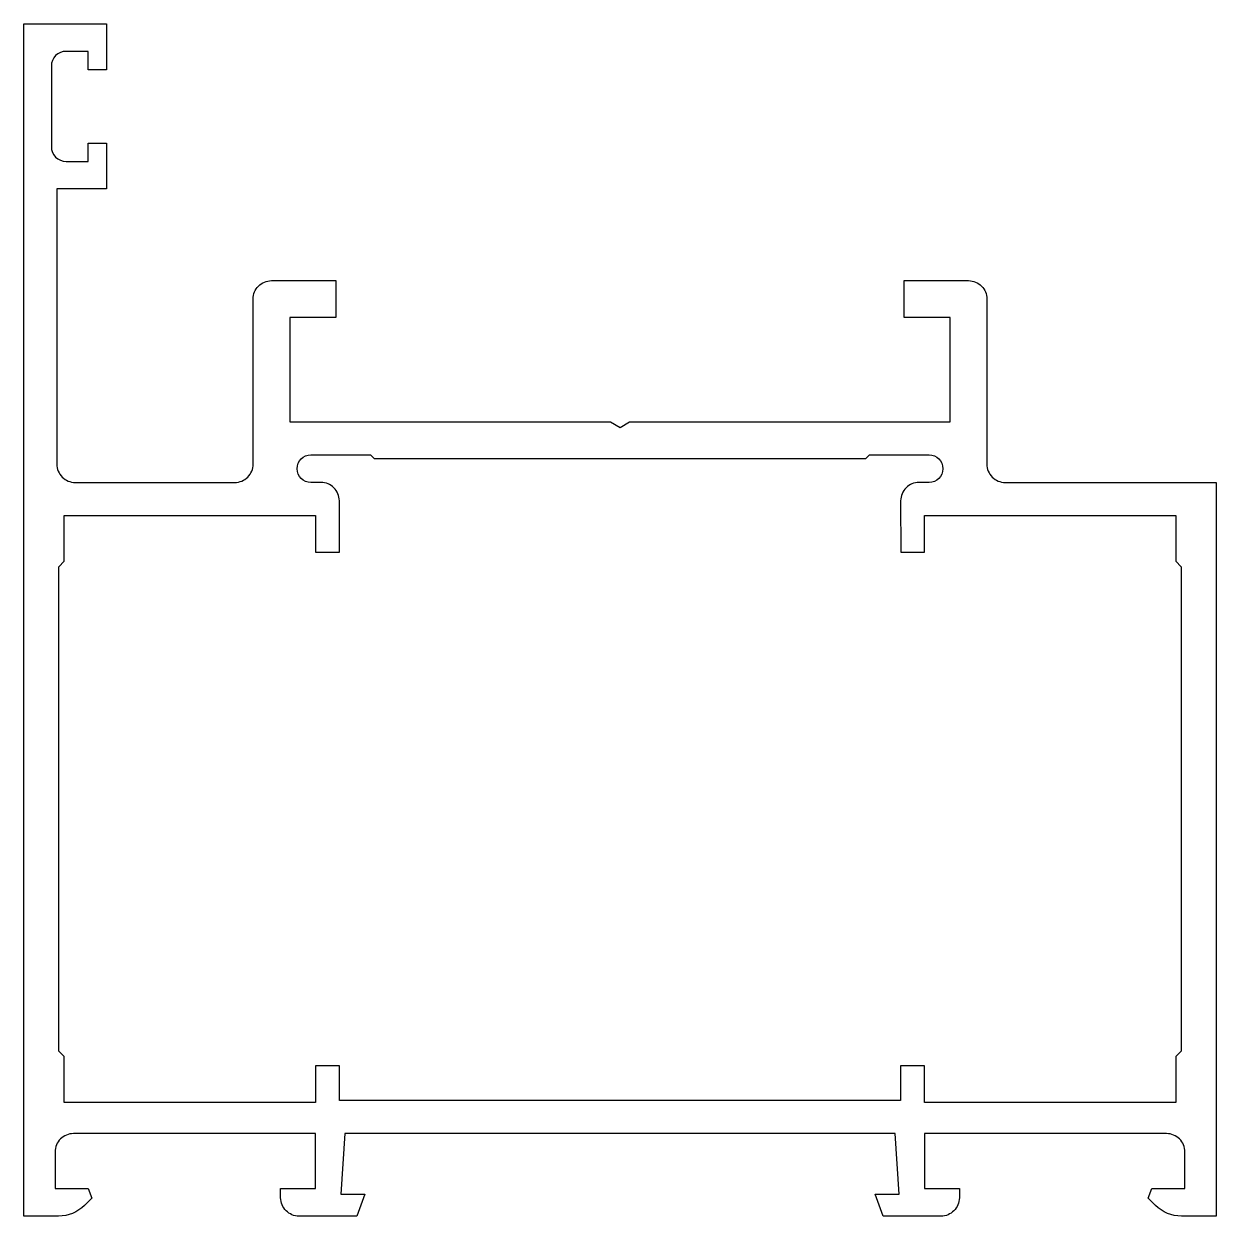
# Model space of a CAD drawing. Header units: millimetres. Extents: x 0 to 65, y 0 to 65.
import ezdxf

# ---------------------------------------------------------------- set-up
doc = ezdxf.new("R2010")
doc.units = ezdxf.units.MM

msp = doc.modelspace()

# ---------------------------------------------------------------- linework, layer by layer
for points in [[(2.8, 40), (11.5, 40, 0.414214), (12.5, 41), (12.5, 50, -0.414214), (13.5, 51), (17, 51), (17, 49), (14.5, 49), (14.5, 43.3), (31.98, 43.3), (32.5, 43), (33.02, 43.3), (50.5, 43.3), (50.5, 49), (48, 49), (48, 51), (51.5, 51, -0.414214), (52.5, 50), (52.5, 41, 0.414214), (53.5, 40), (65, 40), (65, 0), (63.104, 0, -0.198912), (61.69, 0.586), (61.288, 0.988), (61.5, 1.5), (63.3, 1.5), (63.3, 3.5, 0.414214), (62.3, 4.5), (49.1, 4.5), (49.1, 1.5), (51, 1.5), (51, 1, -0.414214), (50, 0), (46.851, 0), (46.414, 1.2), (47.721, 1.2), (47.5, 4.5), (17.5, 4.5), (17.279, 1.2), (18.586, 1.2), (18.149, 0), (15, 0, -0.414214), (14, 1), (14, 1.5), (15.9, 1.5), (15.9, 4.5), (2.7, 4.5, 0.414214), (1.7, 3.5), (1.7, 1.5), (3.5, 1.5), (3.712, 0.988), (3.31, 0.586, -0.198912), (1.896, 0), (0, 0), (0, 65), (4.5, 65), (4.5, 62.5), (3.5, 62.5), (3.5, 63.5), (2.3, 63.5, 0.414214), (1.5, 62.7), (1.5, 58.3, 0.414214), (2.3, 57.5), (3.5, 57.5), (3.5, 58.5), (4.5, 58.5), (4.5, 56), (1.8, 56), (1.8, 41, 0.414214), (2.8, 40)], [(2.2, 38.2), (15.9, 38.2), (15.9, 36.2), (17.2, 36.2), (17.2, 39, 0.41424), (16.2, 40), (15.65, 40, -1), (15.65, 41.5), (18.9, 41.5), (19.1, 41.3), (45.9, 41.3), (46.1, 41.5), (49.35, 41.5, -1), (49.35, 40), (48.8, 40, 0.41424), (47.8, 39), (47.801, 36.2), (49.1, 36.2), (49.1, 38.2), (62.8, 38.2), (62.8, 35.7), (63.1, 35.4), (63.1, 9), (62.8, 8.7), (62.8, 6.2), (49.1, 6.2), (49.1, 8.2), (47.8, 8.2), (47.8, 6.3), (17.2, 6.3), (17.2, 8.2), (15.9, 8.2), (15.9, 6.2), (2.2, 6.2), (2.2, 8.7), (1.9, 9), (1.9, 35.4), (2.2, 35.7), (2.2, 38.2, -0.414214)]]:
    msp.add_lwpolyline(points, format="xyb", close=True)

doc.saveas('drawing.dxf')
